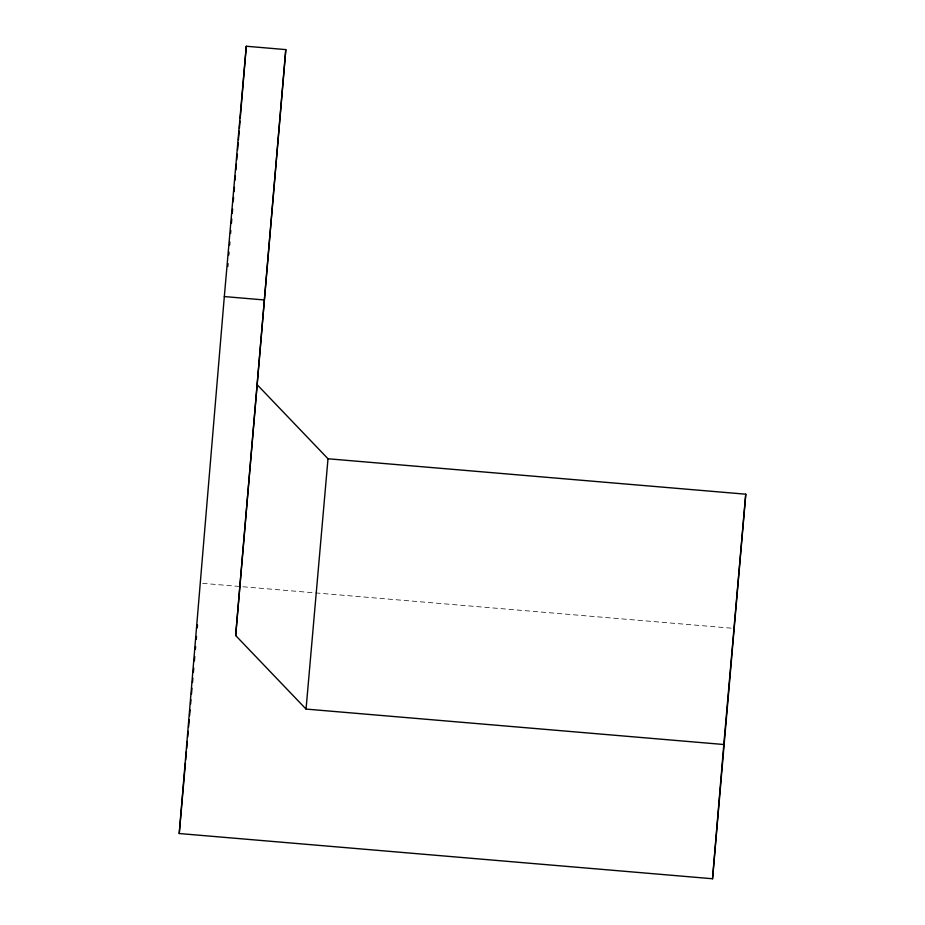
<?xml version="1.0" encoding="UTF-8"?>
<svg xmlns="http://www.w3.org/2000/svg" width="925" height="925" viewBox="0 0 925 925"><rect width="100%" height="100%" fill="white"/><g stroke="black" fill="none" stroke-linecap="round" stroke-linejoin="round"><path stroke-width="0.69" stroke-dasharray="4.62 3.47" d="M202.621 583.34L731.617 628.191"/><path stroke-width="1.39" d="M745.77 494.193L712.539 878.75L179.23 833.529L224.324 296.567L246.281 46.25L285.802 49.603L235.667 635.521L306.048 709.082L723.812 744.509L745.77 494.193L328.005 458.765L257.624 385.205M227.781 266.504L228.024 263.625M228.752 254.988L228.995 252.109M229.597 244.917L229.839 242.038M230.568 233.401L230.799 230.522M231.412 223.318L231.77 219.005M232.256 213.247L232.614 208.923M233.227 201.719L233.586 197.407M234.071 191.648L234.43 187.324M235.031 180.132L235.401 175.808M235.887 170.05L236.361 164.292M236.731 159.979L237.216 154.221M237.575 149.896L238.176 142.704M238.419 139.825L239.147 131.188M239.39 128.309L239.991 121.106M240.234 118.227L246.281 46.25M235.667 635.521L285.802 49.603M712.539 878.75L723.812 744.509M179.23 833.529L185.416 763.032M185.671 760.153L186.422 751.528M186.677 748.649L187.301 741.457M187.683 737.144L188.191 731.386M188.573 727.073L189.197 719.881M189.579 715.568L190.088 709.81M190.585 704.052L190.966 699.739M191.475 693.981L191.972 688.235M192.481 682.477L192.863 678.164M193.36 672.406L193.741 668.093M194.377 660.901L194.747 656.577M195.383 649.385L195.637 646.517M196.262 639.314L196.516 636.446M197.279 627.809L197.522 624.93M306.048 709.082L328.005 458.765M224.324 296.567L263.845 299.92"/></g></svg>
